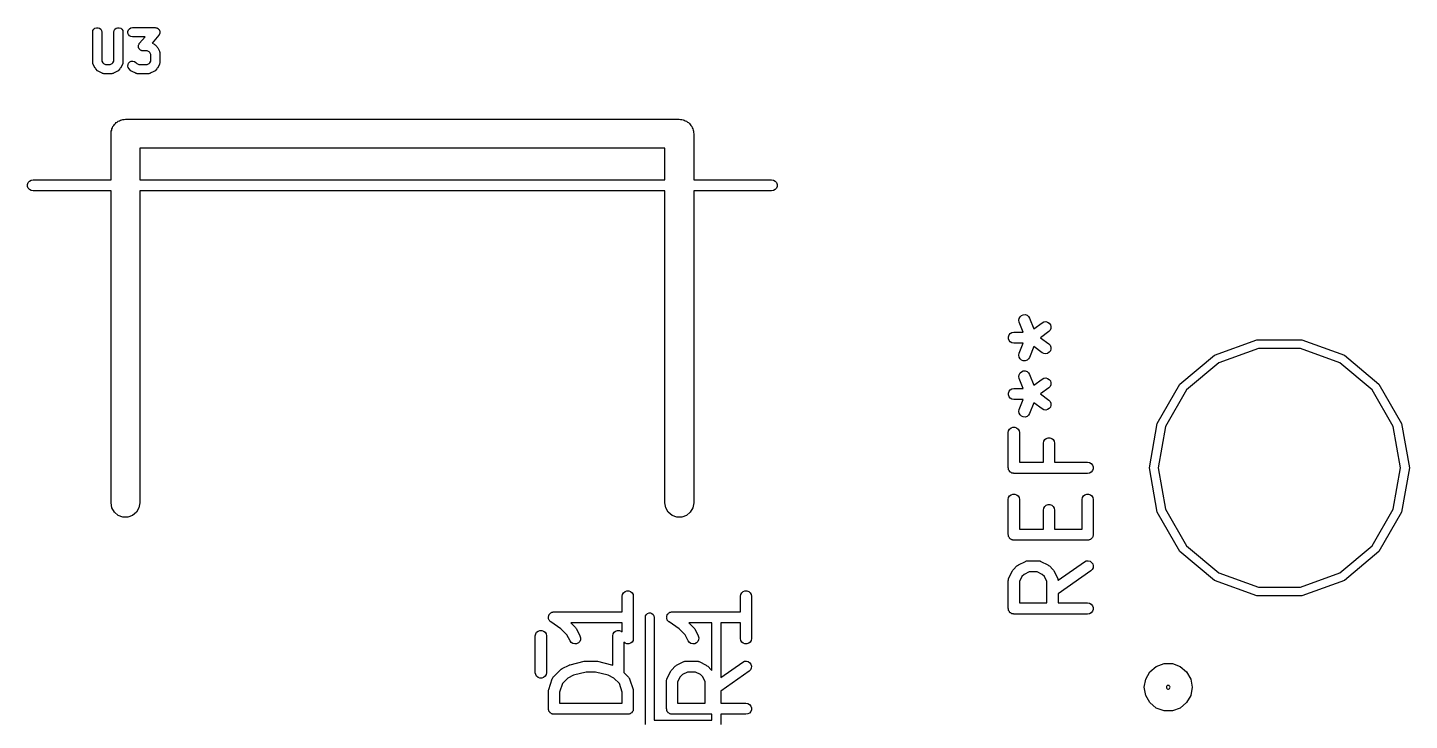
# Model space of a CAD drawing. Extents: x 74.6 to 132.8, y -113.1 to -87.3.
# Drawn here: x 112.13 to 130.84, y -96.69 to -87.31 of the extents above; entities that cross this region are included whole.
import ezdxf

# ---------------------------------------------------------------- set-up
doc = ezdxf.new("R2010")
doc.units = 0
doc.header["$MEASUREMENT"] = 0
doc.layers.add('BLACK', color=7, linetype='CONTINUOUS')

msp = doc.modelspace()

# ---------------------------------------------------------------- linework, layer by layer
at = {"layer": 'Black'}
for p, q in [((113.007, -87.3762), (113.01, -87.3548)), ((113.01, -87.3548), (113.021, -87.336)), ((113.021, -87.336), (113.038, -87.3221)), ((113.038, -87.3221), (113.058, -87.3146)), ((113.058, -87.3146), (113.08, -87.3146)), ((113.08, -87.3146), (113.1, -87.3221)), ((113.1, -87.3221), (113.117, -87.336)), ((113.117, -87.336), (113.128, -87.3548)), ((113.128, -87.3548), (113.132, -87.3762)), ((113.292, -87.3762), (113.296, -87.3548)), ((113.296, -87.3548), (113.307, -87.336)), ((113.307, -87.336), (113.324, -87.3221)), ((113.324, -87.3221), (113.344, -87.3146)), ((113.344, -87.3146), (113.366, -87.3146)), ((113.366, -87.3146), (113.386, -87.3221)), ((113.386, -87.3221), (113.403, -87.336)), ((113.403, -87.336), (113.413, -87.3548)), ((113.413, -87.3548), (113.417, -87.3762)), ((113.484, -87.3653), (113.491, -87.3449)), ((113.484, -87.387), (113.484, -87.3653)), ((113.491, -87.3449), (113.505, -87.3283)), ((113.505, -87.3283), (113.524, -87.3175)), ((113.524, -87.3175), (113.545, -87.3137)), ((113.545, -87.3137), (113.855, -87.3137)), ((113.855, -87.3137), (113.861, -87.3148)), ((113.861, -87.3148), (113.867, -87.3149)), ((113.867, -87.3149), (113.871, -87.3166)), ((113.871, -87.3166), (113.876, -87.3175)), ((113.876, -87.3175), (113.881, -87.3205)), ((113.881, -87.3205), (113.887, -87.3227)), ((113.887, -87.3227), (113.891, -87.3259)), ((113.891, -87.3259), (113.895, -87.3283)), ((113.895, -87.3283), (113.899, -87.333)), ((113.899, -87.333), (113.903, -87.337)), ((113.903, -87.337), (113.906, -87.3412)), ((113.906, -87.3412), (113.909, -87.3449)), ((113.909, -87.3449), (113.911, -87.3507)), ((113.911, -87.3507), (113.914, -87.356)), ((113.914, -87.356), (113.915, -87.3608)), ((113.915, -87.3608), (113.916, -87.3653)), ((113.916, -87.3653), (113.916, -87.3714)), ((113.007, -87.781), (113.007, -87.3762)), ((113.132, -87.3762), (113.132, -87.7662)), ((113.292, -87.7662), (113.292, -87.3762)), ((113.417, -87.3762), (113.417, -87.781)), ((113.491, -87.4074), (113.484, -87.387)), ((113.505, -87.4241), (113.491, -87.4074)), ((113.524, -87.4349), (113.505, -87.4241)), ((113.545, -87.4387), (113.524, -87.4349)), ((113.717, -87.4387), (113.545, -87.4387)), ((113.627, -87.5558), (113.629, -87.5501)), ((113.627, -87.5606), (113.627, -87.5558)), ((113.629, -87.5501), (113.63, -87.5441)), ((113.63, -87.5441), (113.632, -87.54)), ((113.632, -87.54), (113.634, -87.5354)), ((113.634, -87.5354), (113.638, -87.5307)), ((113.638, -87.5307), (113.641, -87.5255)), ((113.641, -87.5255), (113.717, -87.4387)), ((113.902, -87.4173), (113.81, -87.5221)), ((113.81, -87.5221), (113.835, -87.5346)), ((113.835, -87.5346), (113.843, -87.5405)), ((113.843, -87.5405), (113.851, -87.5463)), ((113.851, -87.5463), (113.875, -87.5701)), ((113.905, -87.4121), (113.902, -87.4173)), ((113.909, -87.4074), (113.905, -87.4121)), ((113.911, -87.4029), (113.909, -87.4074)), ((113.913, -87.3988), (113.911, -87.4029)), ((113.914, -87.3928), (113.913, -87.3988)), ((113.916, -87.387), (113.914, -87.3928)), ((113.916, -87.3714), (113.917, -87.3775)), ((113.917, -87.3775), (113.916, -87.3822)), ((113.916, -87.3822), (113.916, -87.387)), ((113.626, -87.5654), (113.627, -87.5606)), ((113.627, -87.5714), (113.626, -87.5654)), ((113.627, -87.5775), (113.627, -87.5714)), ((113.628, -87.5821), (113.627, -87.5775)), ((113.629, -87.5868), (113.628, -87.5821)), ((113.632, -87.5922), (113.629, -87.5868)), ((113.634, -87.5979), (113.632, -87.5922)), ((113.637, -87.6016), (113.634, -87.5979)), ((113.639, -87.6058), (113.637, -87.6016)), ((113.644, -87.6099), (113.639, -87.6058)), ((113.648, -87.6145), (113.644, -87.6099)), ((113.652, -87.617), (113.648, -87.6145)), ((113.656, -87.6201), (113.652, -87.617)), ((113.661, -87.6223), (113.656, -87.6201)), ((113.667, -87.6254), (113.661, -87.6223)), ((113.671, -87.6262), (113.667, -87.6254)), ((113.676, -87.628), (113.671, -87.6262)), ((113.682, -87.6281), (113.676, -87.628)), ((113.688, -87.6292), (113.682, -87.6281)), ((113.745, -87.6292), (113.688, -87.6292)), ((113.77, -87.6418), (113.745, -87.6292)), ((113.78, -87.6513), (113.77, -87.6418)), ((113.792, -87.6767), (113.78, -87.6513)), ((113.792, -87.7662), (113.792, -87.6767)), ((113.875, -87.5701), (113.881, -87.5783)), ((113.881, -87.5783), (113.887, -87.5863)), ((113.887, -87.5863), (113.911, -87.634)), ((113.911, -87.634), (113.912, -87.6374)), ((113.912, -87.6374), (113.913, -87.6405)), ((113.913, -87.6405), (113.915, -87.6477)), ((113.915, -87.6477), (113.917, -87.6548)), ((113.917, -87.6548), (113.917, -87.6584)), ((113.917, -87.6584), (113.917, -87.6619)), ((113.917, -87.6619), (113.917, -87.781)), ((113.007, -87.7845), (113.007, -87.781)), ((113.007, -87.7881), (113.007, -87.7845)), ((113.009, -87.7951), (113.007, -87.7881)), ((113.01, -87.8023), (113.009, -87.7951)), ((113.012, -87.8054), (113.01, -87.8023)), ((113.013, -87.8089), (113.012, -87.8054)), ((113.037, -87.8565), (113.013, -87.8089)), ((113.043, -87.8646), (113.037, -87.8565)), ((113.049, -87.8728), (113.043, -87.8646)), ((113.072, -87.8966), (113.049, -87.8728)), ((113.081, -87.9023), (113.072, -87.8966)), ((113.089, -87.9083), (113.081, -87.9023)), ((113.136, -87.9321), (113.089, -87.9083)), ((113.132, -87.7662), (113.144, -87.7916)), ((113.14, -87.9331), (113.136, -87.9321)), ((113.144, -87.7916), (113.154, -87.801)), ((113.154, -87.801), (113.179, -87.8137)), ((113.179, -87.8137), (113.245, -87.8137)), ((113.245, -87.8137), (113.27, -87.801)), ((113.27, -87.801), (113.28, -87.7915)), ((113.28, -87.7915), (113.292, -87.7662)), ((113.287, -87.9321), (113.284, -87.9331)), ((113.335, -87.9083), (113.287, -87.9321)), ((113.343, -87.9023), (113.335, -87.9083)), ((113.351, -87.8966), (113.343, -87.9023)), ((113.375, -87.8728), (113.351, -87.8966)), ((113.381, -87.8646), (113.375, -87.8728)), ((113.387, -87.8565), (113.381, -87.8646)), ((113.411, -87.8089), (113.387, -87.8565)), ((113.412, -87.8054), (113.411, -87.8089)), ((113.413, -87.8023), (113.412, -87.8054)), ((113.415, -87.7951), (113.413, -87.8023)), ((113.417, -87.7881), (113.415, -87.7951)), ((113.417, -87.781), (113.417, -87.7845)), ((113.417, -87.7845), (113.417, -87.7881)), ((113.483, -87.834), (113.485, -87.8124)), ((113.489, -87.855), (113.483, -87.834)), ((113.485, -87.8124), (113.494, -87.7927)), ((113.501, -87.8728), (113.489, -87.855)), ((113.494, -87.7927), (113.509, -87.7774)), ((113.525, -87.8966), (113.501, -87.8728)), ((113.509, -87.7774), (113.529, -87.7682)), ((113.533, -87.9023), (113.525, -87.8966)), ((113.529, -87.7682), (113.551, -87.7663)), ((113.541, -87.9083), (113.533, -87.9023)), ((113.589, -87.9321), (113.541, -87.9083)), ((113.551, -87.7663), (113.572, -87.7719)), ((113.572, -87.7719), (113.589, -87.7844)), ((113.589, -87.7844), (113.606, -87.801)), ((113.592, -87.9331), (113.589, -87.9321)), ((113.606, -87.801), (113.631, -87.8137)), ((113.631, -87.8137), (113.745, -87.8137)), ((113.745, -87.8137), (113.77, -87.801)), ((113.77, -87.801), (113.78, -87.7915)), ((113.78, -87.7915), (113.792, -87.7662)), ((113.787, -87.9321), (113.784, -87.9331)), ((113.835, -87.9083), (113.787, -87.9321)), ((113.843, -87.9023), (113.835, -87.9083)), ((113.851, -87.8966), (113.843, -87.9023)), ((113.875, -87.8728), (113.851, -87.8966)), ((113.881, -87.8646), (113.875, -87.8728)), ((113.887, -87.8565), (113.881, -87.8646)), ((113.911, -87.8089), (113.887, -87.8565)), ((113.912, -87.8054), (113.911, -87.8089)), ((113.913, -87.8023), (113.912, -87.8054)), ((113.915, -87.7951), (113.913, -87.8023)), ((113.917, -87.7881), (113.915, -87.7951)), ((113.917, -87.781), (113.917, -87.7845)), ((113.917, -87.7845), (113.917, -87.7881)), ((113.143, -87.9349), (113.14, -87.9331)), ((113.15, -87.9362), (113.143, -87.9349)), ((113.157, -87.9383), (113.15, -87.9362)), ((113.161, -87.9381), (113.157, -87.9383)), ((113.164, -87.9387), (113.161, -87.9381)), ((113.26, -87.9387), (113.164, -87.9387)), ((113.263, -87.9381), (113.26, -87.9387)), ((113.267, -87.9383), (113.263, -87.9381)), ((113.274, -87.9362), (113.267, -87.9383)), ((113.281, -87.9349), (113.274, -87.9362)), ((113.284, -87.9331), (113.281, -87.9349)), ((113.595, -87.9349), (113.592, -87.9331)), ((113.603, -87.9362), (113.595, -87.9349)), ((113.61, -87.9383), (113.603, -87.9362)), ((113.613, -87.9381), (113.61, -87.9383)), ((113.617, -87.9387), (113.613, -87.9381)), ((113.76, -87.9387), (113.617, -87.9387)), ((113.763, -87.9381), (113.76, -87.9387)), ((113.767, -87.9383), (113.763, -87.9381)), ((113.774, -87.9362), (113.767, -87.9383)), ((113.781, -87.9349), (113.774, -87.9362)), ((113.784, -87.9331), (113.781, -87.9349)), ((113.267, -88.6833), (113.275, -88.6685)), ((113.275, -88.6685), (113.281, -88.6525)), ((113.281, -88.6525), (113.292, -88.6394)), ((113.292, -88.6394), (113.301, -88.6247)), ((113.301, -88.6247), (113.314, -88.6137)), ((113.314, -88.6137), (113.325, -88.6006)), ((113.325, -88.6006), (113.339, -88.5921)), ((113.339, -88.5921), (113.352, -88.5811)), ((113.352, -88.5811), (113.369, -88.5753)), ((113.369, -88.5753), (113.383, -88.5668)), ((113.383, -88.5668), (113.4, -88.5638)), ((113.4, -88.5638), (113.416, -88.558)), ((113.416, -88.558), (113.433, -88.558)), ((113.433, -88.558), (113.45, -88.555)), ((113.45, -88.555), (120.95, -88.555)), ((120.95, -88.555), (120.967, -88.558)), ((120.967, -88.558), (120.984, -88.558)), ((120.984, -88.558), (121, -88.5638)), ((121, -88.5638), (121.017, -88.5668)), ((121.017, -88.5668), (121.031, -88.5753)), ((121.031, -88.5753), (121.047, -88.5811)), ((121.047, -88.5811), (121.061, -88.5921)), ((121.061, -88.5921), (121.075, -88.6006)), ((121.075, -88.6006), (121.086, -88.6137)), ((121.086, -88.6137), (121.099, -88.6247)), ((121.099, -88.6247), (121.108, -88.6394)), ((121.108, -88.6394), (121.119, -88.6525)), ((121.119, -88.6525), (121.125, -88.6685)), ((121.125, -88.6685), (121.133, -88.6833)), ((113.255, -88.75), (113.258, -88.7332)), ((113.255, -89.375), (113.255, -88.75)), ((113.258, -88.7161), (113.264, -88.7001)), ((113.258, -88.7332), (113.258, -88.7161)), ((113.264, -88.7001), (113.267, -88.6833)), ((121.133, -88.6833), (121.136, -88.7001)), ((121.136, -88.7001), (121.142, -88.7161)), ((121.142, -88.7161), (121.142, -88.7332)), ((121.142, -88.7332), (121.145, -88.75)), ((121.145, -88.75), (121.145, -89.375)), ((113.645, -88.945), (113.645, -89.375)), ((120.755, -88.945), (113.645, -88.945)), ((120.755, -89.375), (120.755, -88.945)), ((112.126, -89.437), (112.135, -89.4125)), ((112.135, -89.4125), (112.152, -89.3925)), ((112.152, -89.3925), (112.174, -89.3795)), ((112.174, -89.3795), (112.2, -89.375)), ((112.2, -89.375), (113.255, -89.375)), ((113.645, -89.375), (120.755, -89.375)), ((121.145, -89.375), (122.2, -89.375)), ((122.2, -89.375), (122.226, -89.3795)), ((122.226, -89.3795), (122.248, -89.3925)), ((122.248, -89.3925), (122.265, -89.4125)), ((122.265, -89.4125), (122.274, -89.437)), ((112.126, -89.463), (112.126, -89.437)), ((112.135, -89.4875), (112.126, -89.463)), ((112.152, -89.5075), (112.135, -89.4875)), ((112.174, -89.5205), (112.152, -89.5075)), ((112.2, -89.525), (112.174, -89.5205)), ((113.255, -89.525), (112.2, -89.525)), ((113.255, -93.75), (113.255, -89.525)), ((120.755, -89.525), (113.645, -89.525)), ((113.645, -89.525), (113.645, -93.75)), ((120.755, -93.75), (120.755, -89.525)), ((122.2, -89.525), (121.145, -89.525)), ((121.145, -89.525), (121.145, -93.75)), ((122.226, -89.5205), (122.2, -89.525)), ((122.248, -89.5075), (122.226, -89.5205)), ((122.265, -89.4875), (122.248, -89.5075)), ((122.274, -89.463), (122.265, -89.4875)), ((122.274, -89.437), (122.274, -89.463)), ((125.547, -91.2774), (125.551, -91.2516)), ((125.553, -91.3029), (125.547, -91.2774)), ((125.551, -91.2516), (125.563, -91.2286)), ((125.563, -91.2286), (125.583, -91.2113)), ((125.583, -91.2113), (125.607, -91.2016)), ((125.607, -91.2016), (125.633, -91.2008)), ((125.633, -91.2008), (125.658, -91.2089)), ((125.658, -91.2089), (125.678, -91.225)), ((125.678, -91.225), (125.692, -91.2471)), ((125.692, -91.2471), (125.751, -91.3944)), ((125.863, -91.3102), (125.886, -91.2985)), ((125.886, -91.2985), (125.912, -91.2953)), ((125.912, -91.2953), (125.937, -91.3013)), ((125.406, -91.5001), (125.414, -91.4756)), ((125.414, -91.4756), (125.431, -91.4556)), ((125.431, -91.4556), (125.454, -91.4426)), ((125.454, -91.4426), (125.479, -91.4381)), ((125.479, -91.4381), (125.607, -91.4381)), ((125.607, -91.4381), (125.553, -91.3029)), ((125.751, -91.3944), (125.863, -91.3102)), ((125.953, -91.4302), (125.842, -91.5131)), ((125.937, -91.3013), (125.959, -91.3155)), ((125.971, -91.4112), (125.953, -91.4302)), ((125.959, -91.3155), (125.975, -91.3363)), ((125.981, -91.3873), (125.971, -91.4112)), ((125.975, -91.3363), (125.982, -91.3613)), ((125.982, -91.3613), (125.981, -91.3873)), ((125.406, -91.5261), (125.406, -91.5001)), ((125.414, -91.5506), (125.406, -91.5261)), ((125.431, -91.5705), (125.414, -91.5506)), ((125.454, -91.5836), (125.431, -91.5705)), ((125.479, -91.5881), (125.454, -91.5836)), ((125.607, -91.5881), (125.479, -91.5881)), ((125.553, -91.7233), (125.607, -91.5881)), ((125.751, -91.6318), (125.692, -91.779)), ((125.863, -91.716), (125.751, -91.6318)), ((125.842, -91.5131), (125.953, -91.596)), ((125.953, -91.596), (125.971, -91.615)), ((125.971, -91.615), (125.981, -91.6389)), ((125.982, -91.6649), (125.975, -91.6898)), ((125.981, -91.6389), (125.982, -91.6649)), ((128.195, -91.7508), (128.769, -91.5417)), ((128.79, -91.6599), (128.255, -91.8547)), ((128.769, -91.5417), (129.381, -91.5417)), ((129.36, -91.6599), (128.79, -91.6599)), ((129.895, -91.8547), (129.36, -91.6599)), ((129.381, -91.5417), (129.955, -91.7508)), ((125.547, -91.7488), (125.553, -91.7233)), ((125.551, -91.7746), (125.547, -91.7488)), ((125.563, -91.7976), (125.551, -91.7746)), ((125.583, -91.8149), (125.563, -91.7976)), ((125.607, -91.8246), (125.583, -91.8149)), ((125.633, -91.8254), (125.607, -91.8246)), ((125.658, -91.8173), (125.633, -91.8254)), ((125.678, -91.8012), (125.658, -91.8173)), ((125.692, -91.779), (125.678, -91.8012)), ((125.886, -91.7277), (125.863, -91.716)), ((125.912, -91.7308), (125.886, -91.7277)), ((125.937, -91.7249), (125.912, -91.7308)), ((125.959, -91.7107), (125.937, -91.7249)), ((125.975, -91.6898), (125.959, -91.7107)), ((127.727, -92.1437), (128.195, -91.7508)), ((128.255, -91.8547), (127.819, -92.2208)), ((130.331, -92.2208), (129.895, -91.8547)), ((129.955, -91.7508), (130.423, -92.1437)), ((125.547, -92.0393), (125.551, -92.0135)), ((125.553, -92.0648), (125.547, -92.0393)), ((125.551, -92.0135), (125.563, -91.9905)), ((125.563, -91.9905), (125.583, -91.9732)), ((125.583, -91.9732), (125.607, -91.9635)), ((125.607, -91.9635), (125.633, -91.9627)), ((125.633, -91.9627), (125.658, -91.9708)), ((125.658, -91.9708), (125.678, -91.9869)), ((125.678, -91.9869), (125.692, -92.0091)), ((125.692, -92.0091), (125.751, -92.1563)), ((125.414, -92.2375), (125.431, -92.2175)), ((125.431, -92.2175), (125.454, -92.2045)), ((125.454, -92.2045), (125.479, -92.2)), ((125.479, -92.2), (125.607, -92.2)), ((125.607, -92.2), (125.553, -92.0648)), ((125.751, -92.1563), (125.863, -92.0721)), ((125.953, -92.1921), (125.842, -92.275)), ((125.863, -92.0721), (125.886, -92.0604)), ((125.886, -92.0604), (125.912, -92.0573)), ((125.912, -92.0573), (125.937, -92.0632)), ((125.937, -92.0632), (125.959, -92.0774)), ((125.971, -92.1731), (125.953, -92.1921)), ((125.959, -92.0774), (125.975, -92.0982)), ((125.981, -92.1492), (125.971, -92.1731)), ((125.975, -92.0982), (125.982, -92.1232)), ((125.982, -92.1232), (125.981, -92.1492)), ((127.421, -92.673), (127.727, -92.1437)), ((127.819, -92.2208), (127.534, -92.7141)), ((130.616, -92.7141), (130.331, -92.2208)), ((130.423, -92.1437), (130.729, -92.673)), ((125.406, -92.262), (125.414, -92.2375)), ((125.406, -92.288), (125.406, -92.262)), ((125.414, -92.3125), (125.406, -92.288)), ((125.431, -92.3325), (125.414, -92.3125)), ((125.454, -92.3455), (125.431, -92.3325)), ((125.479, -92.35), (125.454, -92.3455)), ((125.607, -92.35), (125.479, -92.35)), ((125.553, -92.4852), (125.607, -92.35)), ((125.751, -92.3937), (125.692, -92.5409)), ((125.863, -92.4779), (125.751, -92.3937)), ((125.842, -92.275), (125.953, -92.3579)), ((125.953, -92.3579), (125.971, -92.3769)), ((125.971, -92.3769), (125.981, -92.4008)), ((125.981, -92.4008), (125.982, -92.4268)), ((125.547, -92.5107), (125.553, -92.4852)), ((125.551, -92.5365), (125.547, -92.5107)), ((125.563, -92.5595), (125.551, -92.5365)), ((125.583, -92.5768), (125.563, -92.5595)), ((125.607, -92.5865), (125.583, -92.5768)), ((125.633, -92.5873), (125.607, -92.5865)), ((125.658, -92.5792), (125.633, -92.5873)), ((125.678, -92.5631), (125.658, -92.5792)), ((125.692, -92.5409), (125.678, -92.5631)), ((125.886, -92.4896), (125.863, -92.4779)), ((125.912, -92.4927), (125.886, -92.4896)), ((125.937, -92.4868), (125.912, -92.4927)), ((125.959, -92.4726), (125.937, -92.4868)), ((125.975, -92.4518), (125.959, -92.4726)), ((125.982, -92.4268), (125.975, -92.4518)), ((125.404, -92.7988), (125.409, -92.7732)), ((125.409, -92.7732), (125.422, -92.7506)), ((125.422, -92.7506), (125.442, -92.7339)), ((125.442, -92.7339), (125.466, -92.7249)), ((125.466, -92.7249), (125.492, -92.7249)), ((125.492, -92.7249), (125.517, -92.7339)), ((125.517, -92.7339), (125.537, -92.7506)), ((125.537, -92.7506), (125.55, -92.7732)), ((125.55, -92.7732), (125.554, -92.7988)), ((127.315, -93.275), (127.421, -92.673)), ((127.534, -92.7141), (127.435, -93.275)), ((130.715, -93.275), (130.616, -92.7141)), ((130.729, -92.673), (130.835, -93.275)), ((125.404, -93.275), (125.404, -92.7988)), ((125.554, -92.7988), (125.554, -93.2)), ((125.881, -92.9417), (125.885, -92.916)), ((125.881, -93.2), (125.881, -92.9417)), ((125.885, -92.916), (125.898, -92.8935)), ((125.898, -92.8935), (125.918, -92.8767)), ((125.918, -92.8767), (125.943, -92.8678)), ((125.943, -92.8678), (125.969, -92.8678)), ((125.969, -92.8678), (125.993, -92.8767)), ((125.993, -92.8767), (126.013, -92.8935)), ((126.013, -92.8935), (126.026, -92.916)), ((126.026, -92.916), (126.031, -92.9417)), ((126.031, -92.9417), (126.031, -93.2)), ((125.406, -93.2815), (125.404, -93.275)), ((125.406, -93.288), (125.406, -93.2815)), ((125.408, -93.2942), (125.406, -93.288)), ((125.409, -93.3007), (125.408, -93.2942)), ((125.412, -93.3063), (125.409, -93.3007)), ((125.414, -93.3125), (125.412, -93.3063)), ((125.419, -93.3175), (125.414, -93.3125)), ((125.422, -93.3232), (125.419, -93.3175)), ((125.427, -93.3274), (125.422, -93.3232)), ((125.431, -93.3325), (125.427, -93.3274)), ((125.437, -93.3357), (125.431, -93.3325)), ((125.442, -93.34), (125.437, -93.3357)), ((125.448, -93.3422), (125.442, -93.34)), ((125.454, -93.3455), (125.448, -93.3422)), ((125.46, -93.3466), (125.454, -93.3455)), ((125.466, -93.3489), (125.46, -93.3466)), ((125.473, -93.3489), (125.466, -93.3489)), ((125.479, -93.35), (125.473, -93.3489)), ((126.479, -93.35), (125.479, -93.35)), ((125.554, -93.2), (125.881, -93.2)), ((126.031, -93.2), (126.479, -93.2)), ((126.479, -93.2), (126.505, -93.2045)), ((126.505, -93.3455), (126.479, -93.35)), ((126.505, -93.2045), (126.528, -93.2175)), ((126.528, -93.3325), (126.505, -93.3455)), ((126.528, -93.2175), (126.544, -93.2375)), ((126.544, -93.3125), (126.528, -93.3325)), ((126.544, -93.2375), (126.553, -93.262)), ((126.553, -93.288), (126.544, -93.3125)), ((126.553, -93.262), (126.553, -93.288)), ((127.421, -93.877), (127.315, -93.275)), ((127.435, -93.275), (127.534, -93.8359)), ((130.616, -93.8359), (130.715, -93.275)), ((130.835, -93.275), (130.729, -93.877)), ((125.404, -93.7036), (125.409, -93.6779)), ((125.404, -94.1798), (125.404, -93.7036)), ((125.409, -93.6779), (125.422, -93.6554)), ((125.422, -93.6554), (125.442, -93.6386)), ((125.442, -93.6386), (125.466, -93.6297)), ((125.466, -93.6297), (125.492, -93.6297)), ((125.492, -93.6297), (125.517, -93.6386)), ((125.517, -93.6386), (125.537, -93.6554)), ((125.537, -93.6554), (125.55, -93.6779)), ((125.55, -93.6779), (125.554, -93.7036)), ((125.554, -93.7036), (125.554, -94.1048)), ((126.404, -93.7036), (126.409, -93.6779)), ((126.404, -94.1048), (126.404, -93.7036)), ((126.409, -93.6779), (126.422, -93.6554)), ((126.422, -93.6554), (126.442, -93.6386)), ((126.442, -93.6386), (126.466, -93.6297)), ((126.466, -93.6297), (126.492, -93.6297)), ((126.492, -93.6297), (126.517, -93.6386)), ((126.517, -93.6386), (126.537, -93.6554)), ((126.537, -93.6554), (126.55, -93.6779)), ((126.55, -93.6779), (126.554, -93.7036)), ((126.554, -93.7036), (126.554, -94.1798)), ((113.267, -93.8167), (113.255, -93.75)), ((113.301, -93.8753), (113.267, -93.8167)), ((113.352, -93.9189), (113.301, -93.8753)), ((113.416, -93.942), (113.352, -93.9189)), ((113.547, -93.9189), (113.484, -93.942)), ((113.599, -93.8753), (113.547, -93.9189)), ((113.633, -93.8167), (113.599, -93.8753)), ((113.645, -93.75), (113.633, -93.8167)), ((120.767, -93.8167), (120.755, -93.75)), ((120.801, -93.8753), (120.767, -93.8167)), ((120.852, -93.9189), (120.801, -93.8753)), ((120.916, -93.942), (120.852, -93.9189)), ((121.047, -93.9189), (120.984, -93.942)), ((121.099, -93.8753), (121.047, -93.9189)), ((121.133, -93.8167), (121.099, -93.8753)), ((121.145, -93.75), (121.133, -93.8167)), ((125.881, -93.8464), (125.885, -93.8208)), ((125.881, -94.1048), (125.881, -93.8464)), ((125.885, -93.8208), (125.898, -93.7982)), ((125.898, -93.7982), (125.918, -93.7815)), ((125.918, -93.7815), (125.943, -93.7726)), ((125.943, -93.7726), (125.969, -93.7726)), ((125.969, -93.7726), (125.993, -93.7815)), ((125.993, -93.7815), (126.013, -93.7982)), ((126.013, -93.7982), (126.026, -93.8208)), ((126.026, -93.8208), (126.031, -93.8464)), ((126.031, -93.8464), (126.031, -94.1048)), ((127.727, -94.4063), (127.421, -93.877)), ((127.534, -93.8359), (127.819, -94.3292)), ((130.331, -94.3292), (130.616, -93.8359)), ((130.729, -93.877), (130.423, -94.4063)), ((113.484, -93.942), (113.416, -93.942)), ((120.984, -93.942), (120.916, -93.942)), ((125.554, -94.1048), (125.881, -94.1048)), ((126.031, -94.1048), (126.404, -94.1048)), ((125.406, -94.1862), (125.404, -94.1798)), ((125.406, -94.1928), (125.406, -94.1862)), ((125.408, -94.199), (125.406, -94.1928)), ((125.409, -94.2054), (125.408, -94.199)), ((125.412, -94.2111), (125.409, -94.2054)), ((125.414, -94.2173), (125.412, -94.2111)), ((125.419, -94.2223), (125.414, -94.2173)), ((125.422, -94.228), (125.419, -94.2223)), ((125.427, -94.2322), (125.422, -94.228)), ((125.431, -94.2372), (125.427, -94.2322)), ((125.437, -94.2405), (125.431, -94.2372)), ((125.442, -94.2447), (125.437, -94.2405)), ((125.448, -94.247), (125.442, -94.2447)), ((125.454, -94.2502), (125.448, -94.247)), ((125.46, -94.2514), (125.454, -94.2502)), ((125.466, -94.2536), (125.46, -94.2514)), ((125.473, -94.2536), (125.466, -94.2536)), ((125.479, -94.2548), (125.473, -94.2536)), ((126.479, -94.2548), (125.479, -94.2548)), ((126.486, -94.2536), (126.479, -94.2548)), ((126.492, -94.2536), (126.486, -94.2536)), ((126.499, -94.2514), (126.492, -94.2536)), ((126.505, -94.2502), (126.499, -94.2514)), ((126.511, -94.247), (126.505, -94.2502)), ((126.517, -94.2447), (126.511, -94.247)), ((126.522, -94.2405), (126.517, -94.2447)), ((126.528, -94.2372), (126.522, -94.2405)), ((126.532, -94.2322), (126.528, -94.2372)), ((126.537, -94.228), (126.532, -94.2322)), ((126.54, -94.2223), (126.537, -94.228)), ((126.544, -94.2173), (126.54, -94.2223)), ((126.547, -94.2111), (126.544, -94.2173)), ((126.55, -94.2054), (126.547, -94.2111)), ((126.551, -94.199), (126.55, -94.2054)), ((126.553, -94.1928), (126.551, -94.199)), ((126.554, -94.1798), (126.553, -94.1862)), ((126.553, -94.1862), (126.553, -94.1928)), ((128.195, -94.7992), (127.727, -94.4063)), ((127.819, -94.3292), (128.255, -94.6953)), ((129.895, -94.6953), (130.331, -94.3292)), ((130.423, -94.4063), (129.955, -94.7992)), ((125.46, -94.67), (125.467, -94.6604)), ((125.467, -94.6604), (125.474, -94.6505)), ((125.474, -94.6505), (125.522, -94.6029)), ((125.522, -94.6029), (125.531, -94.596)), ((125.531, -94.596), (125.541, -94.5889)), ((125.541, -94.5889), (125.636, -94.5413)), ((125.636, -94.5413), (125.64, -94.54)), ((125.64, -94.54), (125.644, -94.5379)), ((125.644, -94.5379), (125.653, -94.5363)), ((125.653, -94.5363), (125.661, -94.5338)), ((125.661, -94.5338), (125.666, -94.5341)), ((125.666, -94.5341), (125.67, -94.5333)), ((125.67, -94.5333), (125.813, -94.5333)), ((125.813, -94.5333), (125.817, -94.5341)), ((125.817, -94.5341), (125.821, -94.5338)), ((125.821, -94.5338), (125.83, -94.5363)), ((125.83, -94.5363), (125.838, -94.5379)), ((125.838, -94.5379), (125.842, -94.54)), ((125.842, -94.54), (125.846, -94.5413)), ((125.846, -94.5413), (125.941, -94.5889)), ((125.941, -94.5889), (125.951, -94.596)), ((125.951, -94.596), (125.961, -94.6029)), ((125.961, -94.6029), (126.009, -94.6505)), ((126.009, -94.6505), (126.015, -94.6604)), ((126.015, -94.6604), (126.023, -94.67)), ((126.078, -94.7977), (126.436, -94.5469)), ((126.436, -94.5469), (126.46, -94.5359)), ((126.46, -94.5359), (126.486, -94.5336)), ((126.486, -94.5336), (126.511, -94.5404)), ((126.511, -94.5404), (126.532, -94.5553)), ((126.541, -94.6514), (126.522, -94.6698)), ((126.532, -94.5553), (126.547, -94.5766)), ((126.552, -94.6278), (126.541, -94.6514)), ((126.547, -94.5766), (126.554, -94.6018)), ((126.554, -94.6018), (126.552, -94.6278)), ((125.404, -94.7988), (125.405, -94.7946)), ((125.404, -95.1798), (125.404, -94.7988)), ((125.405, -94.7902), (125.407, -94.7818)), ((125.405, -94.7946), (125.405, -94.7902)), ((125.407, -94.7818), (125.409, -94.7732)), ((125.409, -94.7732), (125.411, -94.7694)), ((125.411, -94.7694), (125.412, -94.7653)), ((125.412, -94.7653), (125.46, -94.67)), ((125.589, -94.748), (125.554, -94.8165)), ((125.554, -94.8165), (125.554, -95.1048)), ((125.619, -94.7176), (125.589, -94.748)), ((125.688, -94.6833), (125.619, -94.7176)), ((125.795, -94.6833), (125.688, -94.6833)), ((125.864, -94.7176), (125.795, -94.6833)), ((125.894, -94.748), (125.864, -94.7176)), ((125.928, -94.8165), (125.894, -94.748)), ((125.928, -95.1048), (125.928, -94.8165)), ((126.023, -94.67), (126.07, -94.7653)), ((126.07, -94.7653), (126.072, -94.7694)), ((126.072, -94.7694), (126.074, -94.7732)), ((126.074, -94.7732), (126.075, -94.7818)), ((126.075, -94.7818), (126.078, -94.7902)), ((126.078, -94.7902), (126.077, -94.7945)), ((126.077, -94.7945), (126.078, -94.7977)), ((126.522, -94.6698), (126.078, -94.9807)), ((128.769, -95.0083), (128.195, -94.7992)), ((128.255, -94.6953), (128.79, -94.8901)), ((129.36, -94.8901), (129.895, -94.6953)), ((129.955, -94.7992), (129.381, -95.0083)), ((120.177, -95.0143), (120.182, -94.9886)), ((120.177, -95.225), (120.177, -95.0143)), ((120.182, -94.9886), (120.195, -94.9661)), ((120.195, -94.9661), (120.215, -94.9493)), ((120.215, -94.9493), (120.239, -94.9404)), ((120.239, -94.9404), (120.265, -94.9404)), ((120.265, -94.9404), (120.29, -94.9493)), ((120.29, -94.9493), (120.31, -94.9661)), ((120.31, -94.9661), (120.323, -94.9886)), ((120.323, -94.9886), (120.327, -95.0143)), ((120.327, -95.0143), (120.327, -95.5857)), ((121.777, -95.0143), (121.782, -94.9886)), ((121.777, -95.225), (121.777, -95.0143)), ((121.782, -94.9886), (121.795, -94.9661)), ((121.795, -94.9661), (121.815, -94.9493)), ((121.815, -94.9493), (121.839, -94.9404)), ((121.839, -94.9404), (121.865, -94.9404)), ((121.865, -94.9404), (121.89, -94.9493)), ((121.89, -94.9493), (121.91, -94.9661)), ((121.91, -94.9661), (121.923, -94.9886)), ((121.923, -94.9886), (121.927, -95.0143)), ((121.927, -95.0143), (121.927, -95.5857)), ((126.078, -94.9807), (126.078, -95.1048)), ((129.381, -95.0083), (128.769, -95.0083)), ((128.79, -94.8901), (129.36, -94.8901)), ((119.227, -95.2295), (119.236, -95.228)), ((119.236, -95.228), (119.244, -95.2255)), ((119.244, -95.2255), (119.248, -95.2257)), ((119.248, -95.2257), (119.252, -95.225)), ((119.252, -95.225), (120.177, -95.225)), ((120.827, -95.2295), (120.836, -95.228)), ((120.836, -95.228), (120.844, -95.2255)), ((120.844, -95.2255), (120.848, -95.2257)), ((120.848, -95.2257), (120.852, -95.225)), ((120.852, -95.225), (121.777, -95.225)), ((125.406, -95.1862), (125.404, -95.1798)), ((125.406, -95.1928), (125.406, -95.1862)), ((125.408, -95.199), (125.406, -95.1928)), ((125.409, -95.2054), (125.408, -95.199)), ((125.412, -95.2111), (125.409, -95.2054)), ((125.414, -95.2173), (125.412, -95.2111)), ((125.419, -95.2223), (125.414, -95.2173)), ((125.422, -95.228), (125.419, -95.2223)), ((125.427, -95.2322), (125.422, -95.228)), ((125.554, -95.1048), (125.928, -95.1048)), ((126.078, -95.1048), (126.479, -95.1048)), ((126.479, -95.1048), (126.505, -95.1093)), ((126.505, -95.1093), (126.528, -95.1223)), ((126.528, -95.1223), (126.544, -95.1423)), ((126.544, -95.2173), (126.528, -95.2372)), ((126.544, -95.1423), (126.553, -95.1667)), ((126.553, -95.1928), (126.544, -95.2173)), ((126.553, -95.1667), (126.553, -95.1928)), ((119.178, -95.2952), (119.179, -95.2911)), ((119.179, -95.3041), (119.178, -95.2952)), ((119.179, -95.287), (119.182, -95.2786)), ((119.179, -95.2911), (119.179, -95.287)), ((119.179, -95.313), (119.179, -95.3041)), ((119.18, -95.3169), (119.179, -95.313)), ((119.18, -95.3211), (119.18, -95.3169)), ((119.184, -95.3291), (119.18, -95.3211)), ((119.182, -95.2786), (119.184, -95.2699)), ((119.184, -95.2699), (119.186, -95.2664)), ((119.187, -95.3375), (119.184, -95.3291)), ((119.186, -95.2664), (119.187, -95.2625)), ((119.187, -95.2625), (119.193, -95.2556)), ((119.19, -95.3407), (119.187, -95.3375)), ((119.192, -95.3444), (119.19, -95.3407)), ((119.198, -95.3506), (119.192, -95.3444)), ((119.193, -95.2556), (119.198, -95.2482)), ((119.198, -95.2482), (119.202, -95.2457)), ((119.204, -95.3575), (119.198, -95.3506)), ((119.202, -95.2457), (119.204, -95.2425)), ((119.204, -95.2425), (119.212, -95.2381)), ((119.208, -95.3595), (119.204, -95.3575)), ((119.211, -95.3624), (119.208, -95.3595)), ((119.347, -95.4535), (119.211, -95.3624)), ((119.212, -95.2381), (119.219, -95.2328)), ((119.219, -95.2328), (119.223, -95.2316)), ((119.223, -95.2316), (119.227, -95.2295)), ((120.177, -95.375), (119.481, -95.375)), ((119.481, -95.375), (119.544, -95.4374)), ((120.177, -95.4975), (120.177, -95.375)), ((120.49, -95.3), (120.494, -95.2795)), ((120.49, -96.75), (120.49, -95.3)), ((120.494, -95.2795), (120.504, -95.2614)), ((120.504, -95.2614), (120.52, -95.248)), ((120.52, -95.248), (120.54, -95.2409)), ((120.54, -95.2409), (120.56, -95.2409)), ((120.56, -95.2409), (120.58, -95.248)), ((120.58, -95.248), (120.596, -95.2614)), ((120.596, -95.2614), (120.606, -95.2795)), ((120.606, -95.2795), (120.61, -95.3)), ((120.61, -95.3), (120.61, -96.69)), ((120.778, -95.2952), (120.779, -95.2911)), ((120.779, -95.3041), (120.778, -95.2952)), ((120.779, -95.287), (120.782, -95.2786)), ((120.779, -95.2911), (120.779, -95.287)), ((120.779, -95.313), (120.779, -95.3041)), ((120.78, -95.3169), (120.779, -95.313)), ((120.78, -95.3211), (120.78, -95.3169)), ((120.784, -95.3291), (120.78, -95.3211)), ((120.782, -95.2786), (120.784, -95.2699)), ((120.784, -95.2699), (120.786, -95.2664)), ((120.787, -95.3375), (120.784, -95.3291)), ((120.786, -95.2664), (120.787, -95.2625)), ((120.787, -95.2625), (120.793, -95.2556)), ((120.79, -95.3407), (120.787, -95.3375)), ((120.792, -95.3444), (120.79, -95.3407)), ((120.798, -95.3506), (120.792, -95.3444)), ((120.793, -95.2556), (120.798, -95.2482)), ((120.798, -95.2482), (120.802, -95.2457)), ((120.804, -95.3575), (120.798, -95.3506)), ((120.802, -95.2457), (120.804, -95.2425)), ((120.804, -95.2425), (120.812, -95.2381)), ((120.808, -95.3595), (120.804, -95.3575)), ((120.811, -95.3624), (120.808, -95.3595)), ((120.947, -95.4535), (120.811, -95.3624)), ((120.812, -95.2381), (120.819, -95.2328)), ((120.819, -95.2328), (120.823, -95.2316)), ((120.823, -95.2316), (120.827, -95.2295)), ((121.39, -95.375), (121.081, -95.375)), ((121.081, -95.375), (121.144, -95.4374)), ((121.39, -96.0207), (121.39, -95.375)), ((121.777, -95.375), (121.51, -95.375)), ((121.51, -95.375), (121.51, -96.1148)), ((121.777, -95.5857), (121.777, -95.375)), ((125.431, -95.2372), (125.427, -95.2322)), ((125.437, -95.2405), (125.431, -95.2372)), ((125.442, -95.2447), (125.437, -95.2405)), ((125.448, -95.247), (125.442, -95.2447)), ((125.454, -95.2502), (125.448, -95.247)), ((125.46, -95.2514), (125.454, -95.2502)), ((125.466, -95.2536), (125.46, -95.2514)), ((125.473, -95.2536), (125.466, -95.2536)), ((125.479, -95.2548), (125.473, -95.2536)), ((126.479, -95.2548), (125.479, -95.2548)), ((126.505, -95.2502), (126.479, -95.2548)), ((126.528, -95.2372), (126.505, -95.2502)), ((119, -95.55), (119.005, -95.5243)), ((119, -96.05), (119, -95.55)), ((119.005, -95.5243), (119.018, -95.5018)), ((119.018, -95.5018), (119.037, -95.485)), ((119.037, -95.485), (119.062, -95.4761)), ((119.062, -95.4761), (119.088, -95.4761)), ((119.088, -95.4761), (119.112, -95.485)), ((119.112, -95.485), (119.132, -95.5018)), ((119.132, -95.5018), (119.145, -95.5243)), ((119.145, -95.5243), (119.15, -95.55)), ((119.15, -95.55), (119.15, -96.05)), ((119.429, -95.5349), (119.347, -95.4535)), ((119.471, -95.6193), (119.429, -95.5349)), ((119.544, -95.4374), (119.55, -95.4473)), ((119.55, -95.4473), (119.558, -95.4569)), ((119.558, -95.4569), (119.605, -95.5522)), ((119.605, -95.5522), (119.613, -95.5771)), ((119.613, -95.5771), (119.611, -95.6031)), ((120.05, -95.55), (120.055, -95.5243)), ((120.05, -95.9483), (120.05, -95.55)), ((120.055, -95.5243), (120.068, -95.5018)), ((120.068, -95.5018), (120.087, -95.485)), ((120.087, -95.485), (120.112, -95.4761)), ((120.112, -95.4761), (120.138, -95.4761)), ((120.138, -95.4761), (120.162, -95.485)), ((120.162, -95.485), (120.177, -95.4975)), ((120.327, -95.5857), (120.323, -95.6114)), ((121.029, -95.5349), (120.947, -95.4535)), ((121.071, -95.6193), (121.029, -95.5349)), ((121.144, -95.4374), (121.15, -95.4473)), ((121.15, -95.4473), (121.158, -95.4569)), ((121.158, -95.4569), (121.205, -95.5522)), ((121.205, -95.5522), (121.213, -95.5771)), ((121.213, -95.5771), (121.211, -95.6031)), ((121.782, -95.6114), (121.777, -95.5857)), ((121.927, -95.5857), (121.923, -95.6114)), ((119.487, -95.6402), (119.471, -95.6193)), ((119.508, -95.6545), (119.487, -95.6402)), ((119.534, -95.6606), (119.508, -95.6545)), ((119.559, -95.6576), (119.534, -95.6606)), ((119.583, -95.646), (119.559, -95.6576)), ((119.601, -95.627), (119.583, -95.646)), ((119.611, -95.6031), (119.601, -95.627)), ((120.215, -95.6507), (120.2, -95.6382)), ((120.2, -95.6382), (120.2, -96.0463)), ((120.239, -95.6596), (120.215, -95.6507)), ((120.265, -95.6596), (120.239, -95.6596)), ((120.29, -95.6507), (120.265, -95.6596)), ((120.31, -95.6339), (120.29, -95.6507)), ((120.323, -95.6114), (120.31, -95.6339)), ((121.087, -95.6402), (121.071, -95.6193)), ((121.108, -95.6545), (121.087, -95.6402)), ((121.134, -95.6606), (121.108, -95.6545)), ((121.159, -95.6576), (121.134, -95.6606)), ((121.183, -95.646), (121.159, -95.6576)), ((121.201, -95.627), (121.183, -95.646)), ((121.211, -95.6031), (121.201, -95.627)), ((121.795, -95.6339), (121.782, -95.6114)), ((121.815, -95.6507), (121.795, -95.6339)), ((121.839, -95.6596), (121.815, -95.6507)), ((121.865, -95.6596), (121.839, -95.6596)), ((121.89, -95.6507), (121.865, -95.6596)), ((121.91, -95.6339), (121.89, -95.6507)), ((121.923, -95.6114), (121.91, -95.6339)), ((119.362, -95.9948), (119.457, -95.9472)), ((119.457, -95.9472), (119.465, -95.9449)), ((119.465, -95.9449), (119.472, -95.9415)), ((119.472, -95.9415), (119.663, -95.8939)), ((119.663, -95.8939), (119.672, -95.8933)), ((119.672, -95.8933), (119.681, -95.8917)), ((119.681, -95.8917), (119.824, -95.8917)), ((119.824, -95.8917), (119.833, -95.8933)), ((119.833, -95.8933), (119.842, -95.8939)), ((119.842, -95.8939), (120.032, -95.9415)), ((120.032, -95.9415), (120.04, -95.9449)), ((120.04, -95.9449), (120.048, -95.9472)), ((120.048, -95.9472), (120.05, -95.9483)), ((120.847, -96.0089), (120.895, -95.9613)), ((120.895, -95.9613), (120.904, -95.9544)), ((120.904, -95.9544), (120.914, -95.9472)), ((120.914, -95.9472), (121.009, -95.8996)), ((121.009, -95.8996), (121.013, -95.8984)), ((121.013, -95.8984), (121.017, -95.8962)), ((121.017, -95.8962), (121.026, -95.8947)), ((121.026, -95.8947), (121.034, -95.8922)), ((121.034, -95.8922), (121.039, -95.8924)), ((121.039, -95.8924), (121.043, -95.8917)), ((121.043, -95.8917), (121.186, -95.8917)), ((121.186, -95.8917), (121.19, -95.8924)), ((121.19, -95.8924), (121.194, -95.8922)), ((121.194, -95.8922), (121.203, -95.8947)), ((121.203, -95.8947), (121.211, -95.8962)), ((121.211, -95.8962), (121.215, -95.8984)), ((121.215, -95.8984), (121.219, -95.8996)), ((121.219, -95.8996), (121.314, -95.9472)), ((121.314, -95.9472), (121.324, -95.9544)), ((121.324, -95.9544), (121.334, -95.9613)), ((121.334, -95.9613), (121.382, -96.0089)), ((121.51, -96.1148), (121.809, -95.9052)), ((121.809, -95.9052), (121.833, -95.8942)), ((121.833, -95.8942), (121.859, -95.892)), ((121.859, -95.892), (121.884, -95.8987)), ((121.884, -95.8987), (121.905, -95.9136)), ((121.905, -95.9136), (121.92, -95.935)), ((121.92, -95.935), (121.927, -95.9601)), ((121.927, -95.9601), (121.925, -95.9861)), ((127.321, -96.0371), (127.407, -95.9645)), ((127.407, -95.9645), (127.514, -95.9259)), ((127.514, -95.9259), (127.626, -95.9259)), ((127.626, -95.9259), (127.732, -95.9645)), ((127.732, -95.9645), (127.819, -96.0371)), ((119.005, -96.0757), (119, -96.05)), ((119.018, -96.0982), (119.005, -96.0757)), ((119.037, -96.115), (119.018, -96.0982)), ((119.062, -96.1239), (119.037, -96.115)), ((119.088, -96.1239), (119.062, -96.1239)), ((119.112, -96.115), (119.088, -96.1239)), ((119.132, -96.0982), (119.112, -96.115)), ((119.145, -96.0757), (119.132, -96.0982)), ((119.15, -96.05), (119.145, -96.0757)), ((119.181, -96.2763), (119.229, -96.1334)), ((119.229, -96.1334), (119.231, -96.1296)), ((119.231, -96.1296), (119.232, -96.1254)), ((119.232, -96.1254), (119.237, -96.1182)), ((119.237, -96.1182), (119.241, -96.1105)), ((119.241, -96.1105), (119.244, -96.1076)), ((119.244, -96.1076), (119.247, -96.1041)), ((119.247, -96.1041), (119.342, -96.0089)), ((119.342, -96.0089), (119.352, -96.002)), ((119.352, -96.002), (119.362, -95.9948)), ((119.44, -96.1235), (119.366, -96.1977)), ((119.517, -96.085), (119.44, -96.1235)), ((119.69, -96.0417), (119.517, -96.085)), ((119.815, -96.0417), (119.69, -96.0417)), ((119.988, -96.085), (119.815, -96.0417)), ((120.065, -96.1235), (119.988, -96.085)), ((120.139, -96.1977), (120.065, -96.1235)), ((120.2, -96.0463), (120.258, -96.1041)), ((120.258, -96.1041), (120.26, -96.1077)), ((120.26, -96.1077), (120.264, -96.1105)), ((120.264, -96.1105), (120.268, -96.1182)), ((120.268, -96.1182), (120.273, -96.1254)), ((120.273, -96.1254), (120.274, -96.1296)), ((120.274, -96.1296), (120.276, -96.1334)), ((120.276, -96.1334), (120.324, -96.2763)), ((120.777, -96.1571), (120.778, -96.1529)), ((120.777, -96.5381), (120.777, -96.1571)), ((120.778, -96.1486), (120.78, -96.1401)), ((120.778, -96.1529), (120.778, -96.1486)), ((120.78, -96.1401), (120.782, -96.1315)), ((120.782, -96.1315), (120.784, -96.1277)), ((120.784, -96.1277), (120.785, -96.1236)), ((120.785, -96.1236), (120.833, -96.0284)), ((120.833, -96.0284), (120.84, -96.0187)), ((120.84, -96.0187), (120.847, -96.0089)), ((120.962, -96.1063), (120.927, -96.1748)), ((120.992, -96.0759), (120.962, -96.1063)), ((121.061, -96.0417), (120.992, -96.0759)), ((121.168, -96.0417), (121.061, -96.0417)), ((121.237, -96.0759), (121.168, -96.0417)), ((121.267, -96.1063), (121.237, -96.0759)), ((121.301, -96.1748), (121.267, -96.1063)), ((121.382, -96.0089), (121.388, -96.0187)), ((121.388, -96.0187), (121.39, -96.0207)), ((121.895, -96.0281), (121.51, -96.2979)), ((121.914, -96.0097), (121.895, -96.0281)), ((121.925, -95.9861), (121.914, -96.0097)), ((127.245, -96.246), (127.265, -96.1348)), ((127.265, -96.1348), (127.321, -96.0371)), ((127.819, -96.0371), (127.875, -96.1348)), ((127.875, -96.1348), (127.895, -96.246)), ((119.177, -96.3), (119.179, -96.2882)), ((119.177, -96.5381), (119.177, -96.3)), ((119.179, -96.2882), (119.181, -96.2763)), ((119.366, -96.1977), (119.327, -96.3122)), ((119.327, -96.3122), (119.327, -96.4631)), ((120.177, -96.3122), (120.139, -96.1977)), ((120.177, -96.4631), (120.177, -96.3122)), ((120.324, -96.2763), (120.325, -96.2882)), ((120.325, -96.2882), (120.327, -96.3)), ((120.327, -96.3), (120.327, -96.5381)), ((120.927, -96.1748), (120.927, -96.4631)), ((121.301, -96.4631), (121.301, -96.1748)), ((121.51, -96.2979), (121.51, -96.4631)), ((127.265, -96.3572), (127.245, -96.246)), ((127.547, -96.2374), (127.545, -96.246)), ((127.545, -96.246), (127.547, -96.2546)), ((127.551, -96.2299), (127.547, -96.2374)), ((127.547, -96.2546), (127.551, -96.2621)), ((127.557, -96.2243), (127.551, -96.2299)), ((127.551, -96.2621), (127.557, -96.2677)), ((127.566, -96.2214), (127.557, -96.2243)), ((127.557, -96.2677), (127.566, -96.2706)), ((127.574, -96.2214), (127.566, -96.2214)), ((127.566, -96.2706), (127.574, -96.2706)), ((127.582, -96.2243), (127.574, -96.2214)), ((127.574, -96.2706), (127.582, -96.2677)), ((127.589, -96.2299), (127.582, -96.2243)), ((127.582, -96.2677), (127.589, -96.2621)), ((127.593, -96.2374), (127.589, -96.2299)), ((127.589, -96.2621), (127.593, -96.2546)), ((127.595, -96.246), (127.593, -96.2374)), ((127.593, -96.2546), (127.595, -96.246)), ((127.895, -96.246), (127.875, -96.3572)), ((119.179, -96.5446), (119.177, -96.5381)), ((119.327, -96.4631), (120.177, -96.4631)), ((120.327, -96.5381), (120.326, -96.5446)), ((120.779, -96.5446), (120.777, -96.5381)), ((120.927, -96.4631), (121.301, -96.4631)), ((121.51, -96.4631), (121.852, -96.4631)), ((121.852, -96.4631), (121.878, -96.4676)), ((121.878, -96.4676), (121.901, -96.4806)), ((121.901, -96.4806), (121.917, -96.5006)), ((121.917, -96.5006), (121.926, -96.5251)), ((121.926, -96.5251), (121.926, -96.5511)), ((127.321, -96.4549), (127.265, -96.3572)), ((127.407, -96.5275), (127.321, -96.4549)), ((127.514, -96.5661), (127.407, -96.5275)), ((127.732, -96.5275), (127.626, -96.5661)), ((127.819, -96.4549), (127.732, -96.5275)), ((127.875, -96.3572), (127.819, -96.4549)), ((119.179, -96.5511), (119.179, -96.5446)), ((119.181, -96.5573), (119.179, -96.5511)), ((119.182, -96.5637), (119.181, -96.5573)), ((119.185, -96.5694), (119.182, -96.5637)), ((119.187, -96.5756), (119.185, -96.5694)), ((119.192, -96.5806), (119.187, -96.5756)), ((119.195, -96.5863), (119.192, -96.5806)), ((119.2, -96.5905), (119.195, -96.5863)), ((119.204, -96.5955), (119.2, -96.5905)), ((119.21, -96.5988), (119.204, -96.5955)), ((119.215, -96.603), (119.21, -96.5988)), ((119.221, -96.6053), (119.215, -96.603)), ((119.227, -96.6086), (119.221, -96.6053)), ((119.233, -96.6097), (119.227, -96.6086)), ((119.239, -96.612), (119.233, -96.6097)), ((119.246, -96.612), (119.239, -96.612)), ((119.252, -96.6131), (119.246, -96.612)), ((120.252, -96.6131), (119.252, -96.6131)), ((120.259, -96.612), (120.252, -96.6131)), ((120.265, -96.612), (120.259, -96.612)), ((120.272, -96.6097), (120.265, -96.612)), ((120.278, -96.6086), (120.272, -96.6097)), ((120.284, -96.6053), (120.278, -96.6086)), ((120.29, -96.603), (120.284, -96.6053)), ((120.295, -96.5988), (120.29, -96.603)), ((120.301, -96.5955), (120.295, -96.5988)), ((120.305, -96.5905), (120.301, -96.5955)), ((120.31, -96.5863), (120.305, -96.5905)), ((120.313, -96.5806), (120.31, -96.5863)), ((120.317, -96.5756), (120.313, -96.5806)), ((120.32, -96.5694), (120.317, -96.5756)), ((120.323, -96.5637), (120.32, -96.5694)), ((120.324, -96.5573), (120.323, -96.5637)), ((120.326, -96.5511), (120.324, -96.5573)), ((120.326, -96.5446), (120.326, -96.5511)), ((120.61, -96.69), (121.39, -96.69)), ((120.779, -96.5511), (120.779, -96.5446)), ((120.781, -96.5573), (120.779, -96.5511)), ((120.782, -96.5637), (120.781, -96.5573)), ((120.785, -96.5694), (120.782, -96.5637)), ((120.787, -96.5756), (120.785, -96.5694)), ((120.792, -96.5806), (120.787, -96.5756)), ((120.795, -96.5863), (120.792, -96.5806)), ((120.8, -96.5905), (120.795, -96.5863)), ((120.804, -96.5955), (120.8, -96.5905)), ((120.81, -96.5988), (120.804, -96.5955)), ((120.815, -96.603), (120.81, -96.5988)), ((120.821, -96.6053), (120.815, -96.603)), ((120.827, -96.6086), (120.821, -96.6053)), ((120.833, -96.6097), (120.827, -96.6086)), ((120.839, -96.612), (120.833, -96.6097)), ((120.846, -96.612), (120.839, -96.612)), ((120.852, -96.6131), (120.846, -96.612)), ((121.39, -96.6131), (120.852, -96.6131)), ((121.39, -96.69), (121.39, -96.6131)), ((121.852, -96.6131), (121.51, -96.6131)), ((121.51, -96.6131), (121.51, -96.75)), ((121.878, -96.6086), (121.852, -96.6131)), ((121.901, -96.5955), (121.878, -96.6086)), ((121.917, -96.5756), (121.901, -96.5955)), ((121.926, -96.5511), (121.917, -96.5756)), ((127.626, -96.5661), (127.514, -96.5661))]:
    msp.add_line(p, q, dxfattribs=at)

doc.saveas('drawing.dxf')
